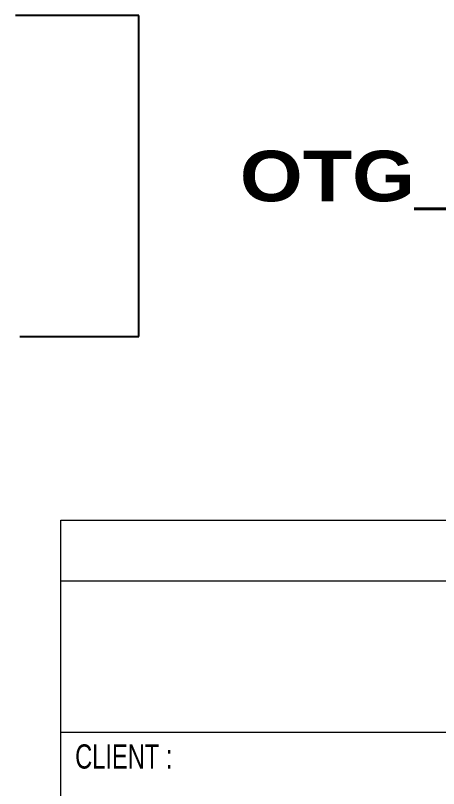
# Model space of a CAD drawing. Header units: centimetres. Extents: x 17259 to 54652, y 10858 to 53453.
# Drawn here: x 22149 to 22567, y 11703 to 12466 of the extents above; entities that cross this region are included whole.
import ezdxf
from ezdxf.enums import TextEntityAlignment as Align

# ---------------------------------------------------------------- set-up
doc = ezdxf.new("R2010")
doc.units = ezdxf.units.CM
doc.header["$MEASUREMENT"] = 0
doc.layers.add('Etiket', color=7, linetype='Continuous', lineweight=5)
for name, color, linetype in [('Etiket-Text-List0', 2, 'Continuous'), ('Etiket-Text-List1', 3, 'Continuous'), ('Etiket-Text-List2', 1, 'Continuous')]:
    doc.layers.add(name, color=color, linetype=linetype)
doc.styles.add('Bold', font='ariblk.ttf', dxfattribs={"height": 25.4})
doc.styles.get("Standard").update_dxf_attribs({"font": 'arial.ttf'})

# ---------------------------------------------------------------- blocks, each defined once
blk = doc.blocks.new('A$C6CDB76E5')
at = {"lineweight": 15}
for p, q in [((-196.16, 0), (-196.16, 157.09)), ((-196.16, 157.09), (0, 157.09)), ((-196.16, 147.28), (0, 147.28)), ((-196.16, 122.76), (0, 122.76))]:
    blk.add_line(p, q, dxfattribs=at)
at = {"layer": 'Etiket-Text-List0', "lineweight": 13, "width": 0.7}
blk.add_text('CLIENT :', height=3.923, dxfattribs=at).set_placement((-193.82, 116.84))
at = {"layer": 'Etiket-Text-List1', "lineweight": 9, "width": 0.7}
for tag, p in [('1:XXXX', (-155.99, 30.99)), ('DD/MM/YY', (-131.28, 23.64)), ('EN', (-155.99, 23.64)), ('1', (-10.35, 19.1)), ('EN', (-155.99, 16.28)), ('DD/MM/YY', (-131.28, 16.28)), ('EN', (-155.85, 8.92)), ('DD/MM/YY', (-131.28, 8.92)), ('EN', (-155.7, 1.57)), ('DD/MM/YY', (-131.28, 1.57))]:
    blk.add_attdef(tag, p, '', height=3.92, dxfattribs=at)
at = {"layer": 'Etiket-Text-List2', "lineweight": 13, "width": 0.7}
for tag, height, p in [('FOR FABRICATION', 4.9, (-94.56, 150.09)), ('CLIENT_NAME', 6.13, (-94.08, 107.67)), ('PROJECT_1', 4.9, (-94.08, 87.49)), ('PROJECT_2', 4.9, (-94.08, 79.17)), ('DRAWING_TITLE1', 6.13, (-94.08, 59.03)), ('DRAWING_TITLE2', 6.13, (-94.08, 49.9)), ('DRAWING_TITLE3', 6.13, (-94.08, 40.1)), ('LDP-X-XXX-AR-01', 6.13, (-62.01, 12.67))]:
    blk.add_attdef(tag, text='', height=height, dxfattribs=at).set_placement(p, align=Align.CENTER)

msp = doc.modelspace()

# ---------------------------------------------------------------- linework, layer by layer
at = {"color": 146, "ltscale": 50, "true_color": 0x105689}
for p, q in [((22270.65, 12466.47), (22148.71, 12466.47)), ((22270.65, 12149.16), (22270.65, 12466.47)), ((22153, 12149.16), (22270.65, 12149.16))]:
    msp.add_line(p, q, dxfattribs=at)
at = {"lineweight": 0, "ltscale": 50}
msp.add_line((22193.49, 11967.61), (23389.26, 11967.61), dxfattribs=at)
msp.add_line((22193.49, 11967.61), (23389.26, 11967.61), dxfattribs=at)
msp.add_line((22193.49, 11967.61), (23389.26, 11967.61), dxfattribs=at)

# ---------------------------------------------------------------- block references
at = {"layer": 'Etiket', "lineweight": 0, "xscale": 6.095870930054101, "yscale": 6.095870930054101, "zscale": 6.095870930054101}
msp.add_blockref('A$C6CDB76E5', (23389.26, 11010), dxfattribs=at)

# ---------------------------------------------------------------- texts
at = {"ltscale": 500, "style": 'Bold'}
msp.add_text('OTG_SCALE_MIX_M02', height=50, dxfattribs=at).set_placement((22370.65, 12307.82), align=Align.MIDDLE_LEFT)

doc.saveas('drawing.dxf')
